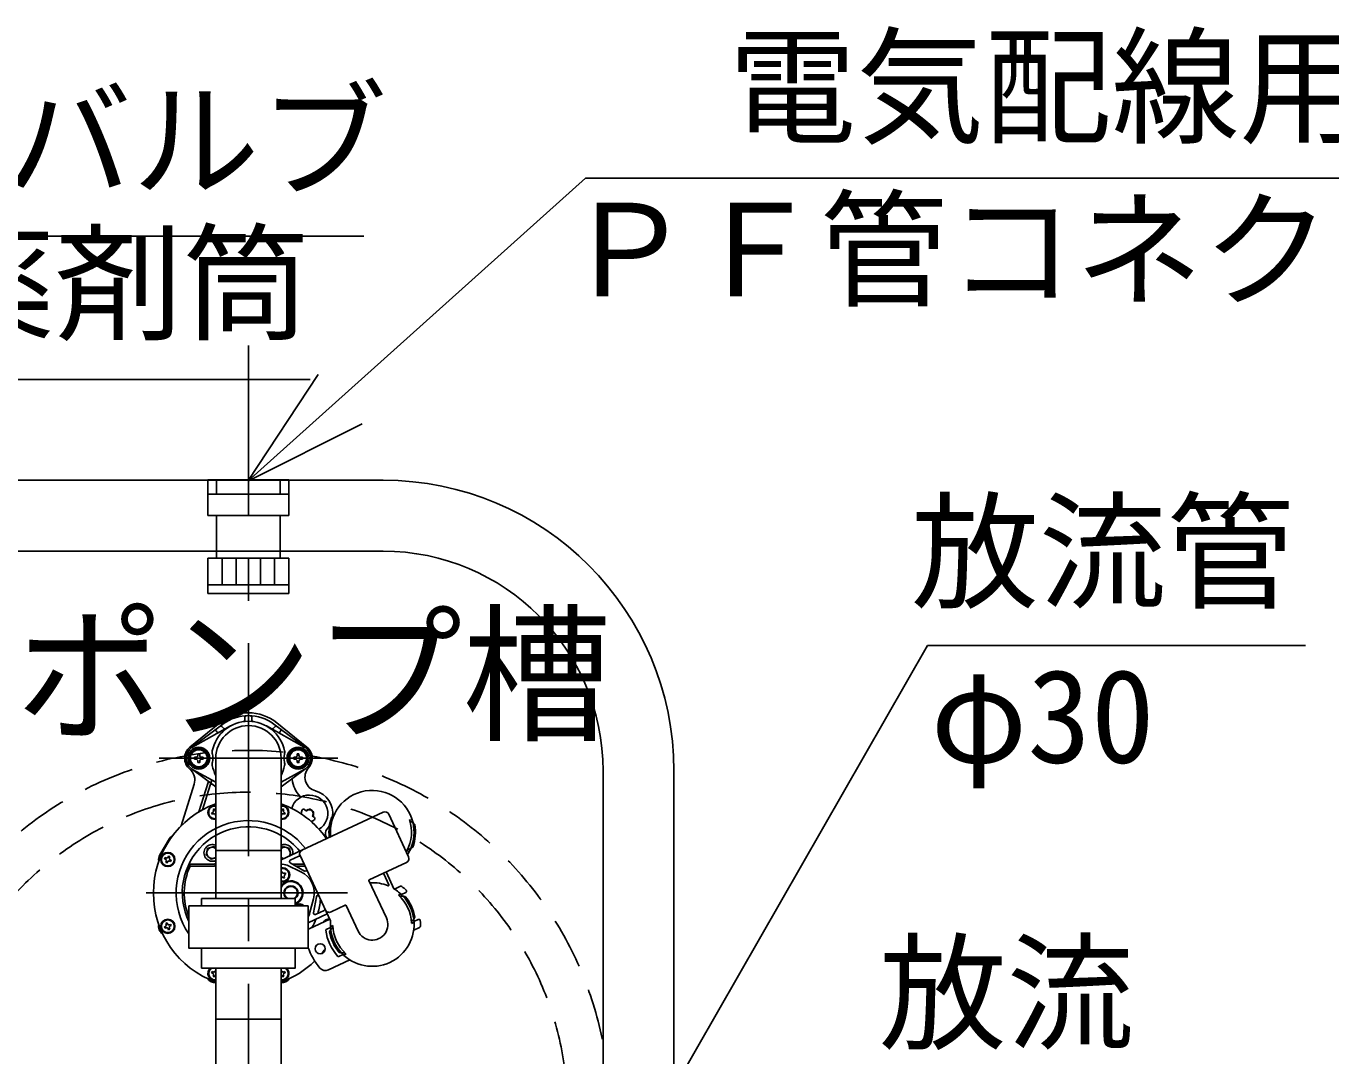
# Model space of a CAD drawing. Units: millimetres, scale not verified. Extents: x -8910 to 8910, y -6308 to 6308.
# Drawn here: x -3201 to -2281, y 838 to 1564 of the extents above; entities that cross this region are included whole.
import ezdxf
from ezdxf.enums import TextEntityAlignment as Align

# ---------------------------------------------------------------- set-up
doc = ezdxf.new("R2010")
doc.units = ezdxf.units.MM
doc.header["$LTSCALE"] = 30
doc.linetypes.add('CHAIN1', pattern=[8, 5, -1, 1, -1])
doc.linetypes.add('DASHED1', pattern=[1.8, 1.2, -0.6])
for name, color, linetype, lineweight in [('0-1_空気管', 3, 'Continuous', 25), ('0-3_1-1ﾚｲﾔ', 3, 'Continuous', 25), ('0-5_躯体', 3, 'Continuous', 25), ('0-7_文字', 4, 'Continuous', 25)]:
    doc.layers.add(name, color=color, linetype=linetype, lineweight=lineweight)
doc.styles.add('ＭＳ ゴシック', font='')
doc.styles.get('ＭＳ ゴシック').set_extended_font_data('MS Gothic')

msp = doc.modelspace()

# ---------------------------------------------------------------- linework, layer by layer
at = {"layer": '0-1_空気管'}
for p, q in [((-2962.89, 1415.47), (-3498.02, 1415.47)), ((-3000.64, 1314.47), (-3261.76, 1314.47)), ((-2949.21, 1243.44), (-3423.21, 1243.44)), ((-3072.8, 1218.62), (-3072.8, 1243.62)), ((-3015.8, 1243.62), (-3072.8, 1243.62)), ((-3066.8, 1243.62), (-3066.8, 1233.62)), ((-3021.8, 1233.62), (-3021.8, 1243.62)), ((-3015.8, 1218.62), (-3015.8, 1243.62)), ((-3015.8, 1233.62), (-3072.8, 1233.62)), ((-3072.8, 1218.62), (-3015.8, 1218.62)), ((-3066.8, 1218.62), (-3066.8, 1188.44)), ((-3021.8, 1188.44), (-3021.8, 1218.62)), ((-3423.21, 1193.44), (-2949.21, 1193.44)), ((-3072.8, 1188.44), (-3072.8, 1163.62)), ((-3015.8, 1188.44), (-3072.8, 1188.44)), ((-3062.8, 1188.44), (-3062.8, 1170.26)), ((-3052.8, 1188.44), (-3052.8, 1169.62)), ((-3035.8, 1188.44), (-3035.8, 1170.26)), ((-3025.8, 1188.44), (-3025.8, 1170.26)), ((-3015.8, 1188.44), (-3015.8, 1163.62)), ((-3015.8, 1169.62), (-3072.8, 1169.62)), ((-3072.8, 1163.62), (-3015.8, 1163.62)), ((-2753.64, 798.44), (-2565.36, 1126.79)), ((-2565.36, 1126.79), (-2298.85, 1126.79)), ((-2794.21, 1038.44), (-2794.21, 558.44)), ((-2744.21, 558.44), (-2744.21, 1038.44)), ((-3067.21, 697.44), (-3067.21, 899.44)), ((-3021.21, 821.44), (-3021.21, 899.44)), ((-3067.21, 863.44), (-3021.21, 863.44))]:
    msp.add_line(p, q, dxfattribs=at)
at = {"layer": '0-1_空気管', "linetype": 'CHAIN1'}
msp.add_line((-3044.21, 258.44), (-3044.21, 1338.44), dxfattribs=at)
at = {"layer": '0-1_空気管', "linetype": 'DASHED1'}
for radius in [254.5, 225]:
    msp.add_circle((-3044.21, 798.44), radius, dxfattribs=at)
at = {"layer": '0-1_空気管'}
for radius, end in [(205, 89.99998), (155, 90)]:
    msp.add_arc((-2949.21, 1038.44), radius, 0, end, dxfattribs=at)
at = {"layer": '0-3_1-1ﾚｲﾔ'}
for p, q in [((-3046.71, 1074.21), (-3046.71, 1076.4)), ((-3041.71, 1074.21), (-3041.71, 1076.4)), ((-3085.5, 1055.22), (-3064.32, 1072.33)), ((-3062.21, 1071.44), (-3084.61, 1054.64)), ((-3056.84, 1070.17), (-3083.58, 1055.31)), ((-3061.59, 1068.36), (-3063, 1069.77)), ((-3031.58, 1070.17), (-3004.84, 1055.31)), ((-3026.83, 1068.36), (-3025.41, 1069.77)), ((-3026.21, 1071.44), (-3003.81, 1054.64)), ((-3002.92, 1055.22), (-3024.1, 1072.33)), ((-3066.54, 1066.23), (-3066.84, 1066.54)), ((-3021.88, 1066.24), (-3021.58, 1066.54)), ((-3079.83, 1050.54), (-3079.83, 1049.56)), ((-3078.59, 1050.54), (-3079.83, 1050.54)), ((-3078.59, 1050.54), (-3078.59, 1049.56)), ((-3009.83, 1050.54), (-3009.83, 1049.56)), ((-3008.59, 1050.54), (-3009.83, 1050.54)), ((-3008.59, 1050.54), (-3008.59, 1049.56)), ((-3067.21, 1027.19), (-3084.61, 1040.24)), ((-3067.21, 1030.48), (-3083.58, 1039.57)), ((-3082.31, 1048.06), (-3081.33, 1048.06)), ((-3082.31, 1046.82), (-3082.31, 1048.06)), ((-3082.31, 1046.82), (-3081.33, 1046.82)), ((-3079.83, 1044.34), (-3079.83, 1045.32)), ((-3076.11, 1048.06), (-3077.09, 1048.06)), ((-3076.11, 1046.82), (-3077.09, 1046.82)), ((-3076.11, 1046.82), (-3076.11, 1048.06)), ((-3067.21, 948.44), (-3067.21, 1047.44)), ((-3021.21, 948.44), (-3021.21, 1047.44)), ((-3021.21, 1027.19), (-3003.81, 1040.24)), ((-3021.21, 1030.48), (-3004.84, 1039.57)), ((-3012.31, 1048.06), (-3011.33, 1048.06)), ((-3012.31, 1046.82), (-3012.31, 1048.06)), ((-3012.31, 1046.82), (-3011.33, 1046.82)), ((-3009.83, 1044.34), (-3009.83, 1045.32)), ((-3006.11, 1048.06), (-3007.09, 1048.06)), ((-3006.11, 1046.82), (-3007.09, 1046.82)), ((-3006.11, 1046.82), (-3006.11, 1048.06)), ((-3079.14, 1009.61), (-3072.61, 1030.41)), ((-3071.13, 1028.46), (-3070.07, 1031.84)), ((-3091.68, 999.73), (-3082.46, 1029.08)), ((-3076.58, 1011.1), (-3071.13, 1028.46)), ((-3070.15, 1008.78), (-3069.48, 1009.06)), ((-3070.15, 1008.78), (-3069.78, 1007.9)), ((-3069.78, 1007.9), (-3069.11, 1008.17)), ((-3069.11, 1011.29), (-3068.22, 1011.66)), ((-3069.11, 1011.29), (-3068.83, 1010.63)), ((-3068.22, 1011.66), (-3067.94, 1011)), ((-3067.27, 1006.86), (-3067.54, 1007.52)), ((-3067.21, 1006.88), (-3067.27, 1006.86)), ((-2949.26, 1009.32), (-3021.21, 975.77)), ((-3021.15, 1006.86), (-3021.21, 1006.88)), ((-3021.15, 1006.86), (-3020.87, 1007.52)), ((-3020.2, 1011.66), (-3020.47, 1011)), ((-3020.2, 1011.66), (-3019.31, 1011.29)), ((-3019.31, 1011.29), (-3019.59, 1010.63)), ((-3018.64, 1007.9), (-3019.31, 1008.17)), ((-3018.27, 1008.78), (-3018.94, 1009.06)), ((-3018.64, 1007.9), (-3018.27, 1008.78)), ((-3004.69, 1011.36), (-3003.24, 1010.14)), ((-2999.18, 1006.74), (-2997.73, 1005.52)), ((-2945.27, 1007.87), (-2931.33, 977.96)), ((-2930.6, 1003.99), (-2928.71, 1003.83)), ((-3106.61, 979.31), (-3099.76, 990.77)), ((-3021.21, 983.88), (-3019.74, 985.2)), ((-3019.74, 985.2), (-3015.35, 983.77)), ((-2988.75, 990.91), (-2989.27, 991.78)), ((-3103.43, 976.45), (-3103.06, 977.34)), ((-3103.43, 976.45), (-3102.76, 976.18)), ((-3103.06, 977.34), (-3102.4, 977.06)), ((-3100.55, 978.38), (-3100.83, 977.71)), ((-3099.67, 978.01), (-3100.55, 978.38)), ((-3099.67, 978.01), (-3099.94, 977.34)), ((-3098.63, 975.5), (-3099.29, 975.78)), ((-3098.63, 975.5), (-3098.99, 974.61)), ((-3021.21, 982.44), (-3067.21, 982.44)), ((-3019.32, 976.65), (-3021.21, 977.26)), ((-3015.35, 983.77), (-3014.39, 979.25)), ((-3014.39, 979.25), (-3015.09, 978.62)), ((-3014.72, 975.48), (-3008.72, 978.28)), ((-3007.81, 978.71), (-2986.38, 932.75)), ((-2932.52, 982.08), (-2930.63, 981.91)), ((-3102.39, 973.94), (-3102.11, 974.61)), ((-3102.39, 973.94), (-3101.5, 973.57)), ((-3101.5, 973.57), (-3101.23, 974.24)), ((-3098.99, 974.61), (-3099.66, 974.89)), ((-3069.64, 972.68), (-3086.22, 972.68)), ((-3085.35, 971.31), (-3086.22, 972.68)), ((-3069.64, 971.31), (-3085.35, 971.31)), ((-3021.21, 967.27), (-3020.84, 967.45)), ((-3017.81, 965.84), (-3018.09, 966.45)), ((-3007.24, 967.4), (-3016.96, 971.93)), ((-3004.78, 967.89), (-3014.8, 973.71)), ((-3013.02, 972.68), (-3005, 972.68)), ((-3010.65, 971.31), (-3004.36, 971.31)), ((-2932.78, 973.97), (-2958.97, 961.76)), ((-2945.15, 958.16), (-2948.79, 965.95)), ((-2941.67, 955.41), (-2946.98, 966.8)), ((-3018.81, 963.1), (-3019.42, 962.81)), ((-2946.96, 934.81), (-2959.21, 961.09)), ((-2937.05, 957.09), (-2941.23, 955.14)), ((-3077.21, 943.44), (-3077.21, 948.44)), ((-2998.27, 948.17), (-3001.05, 937.81)), ((-2996.31, 949.73), (-2998.29, 938.32)), ((-2936.66, 951.75), (-2938.49, 950.9)), ((-2936.38, 951.33), (-2933.33, 952.75)), ((-3002.21, 943.44), (-3086.21, 943.44)), ((-2996.88, 937.24), (-2990.88, 940.04)), ((-2985.99, 939.01), (-2975.93, 943.7)), ((-2966.9, 925.51), (-2975.26, 943.46)), ((-3101.5, 931.31), (-3102.39, 930.94)), ((-3102.39, 930.94), (-3102.11, 930.27)), ((-3101.5, 931.31), (-3101.23, 930.64)), ((-3098.99, 930.27), (-3099.66, 929.99)), ((-3098.63, 929.38), (-3099.29, 929.11)), ((-3098.99, 930.27), (-3098.63, 929.38)), ((-3002.21, 931.44), (-2988.71, 937.74)), ((-2986.89, 933.84), (-3001.36, 927.09)), ((-2986.38, 928.56), (-2984.67, 929.36)), ((-2927.47, 931.76), (-2929.19, 930.96)), ((-2927.5, 932.3), (-2924.46, 933.72)), ((-3103.43, 928.43), (-3102.76, 928.71)), ((-3103.06, 927.54), (-3103.43, 928.43)), ((-3103.06, 927.54), (-3102.4, 927.82)), ((-3100.55, 926.5), (-3100.83, 927.17)), ((-3100.55, 926.5), (-3099.67, 926.87)), ((-3099.67, 926.87), (-3099.94, 927.54)), ((-2989.39, 926.61), (-2986.35, 928.03)), ((-2923.53, 928.08), (-2927.7, 926.14)), ((-2972.63, 905.19), (-2987.84, 898.09)), ((-2980.52, 907.58), (-2977.47, 908.99)), ((-2977.09, 908.62), (-2975.37, 909.43)), ((-3069.78, 896.98), (-3070.15, 896.1)), ((-3070.15, 896.1), (-3069.48, 895.82)), ((-3069.78, 896.98), (-3069.11, 896.71)), ((-3069.11, 893.59), (-3068.83, 894.25)), ((-3068.22, 893.22), (-3069.11, 893.59)), ((-3068.22, 893.22), (-3067.94, 893.89)), ((-3067.27, 898.02), (-3067.54, 897.36)), ((-3067.27, 898.02), (-3067.21, 898)), ((-3021.21, 898), (-3021.15, 898.02)), ((-3021.15, 898.02), (-3020.87, 897.36)), ((-3020.2, 893.22), (-3020.47, 893.89)), ((-3019.31, 893.59), (-3020.2, 893.22)), ((-3019.31, 893.59), (-3019.59, 894.25)), ((-3018.64, 896.98), (-3019.31, 896.71)), ((-3018.27, 896.1), (-3018.94, 895.82)), ((-3018.27, 896.1), (-3018.64, 896.98))]:
    msp.add_line(p, q, dxfattribs=at)
at = {"layer": '0-3_1-1ﾚｲﾔ', "linetype": 'CHAIN1'}
for p, q in [((-2981.21, 1047.44), (-3107.21, 1047.44)), ((-3116.21, 952.44), (-2974.28, 952.44))]:
    msp.add_line(p, q, dxfattribs=at)
at = {"layer": '0-3_1-1ﾚｲﾔ'}
for points in [[(-3079.21, 1039.94), (-3085.71, 1043.69), (-3085.71, 1051.19), (-3079.21, 1054.95), (-3072.71, 1051.19), (-3072.71, 1043.69)], [(-3009.21, 1039.94), (-3015.71, 1043.69), (-3015.71, 1051.19), (-3009.21, 1054.95), (-3002.71, 1051.19), (-3002.71, 1043.69)]]:
    msp.add_lwpolyline(points, close=True, dxfattribs=at)
for points in [[(-3079.83, 1044.34), (-3078.59, 1044.34), (-3078.59, 1045.32)], [(-3009.83, 1044.34), (-3008.59, 1044.34), (-3008.59, 1045.32)], [(-3067.21, 983.88), (-3068.68, 985.2), (-3073.07, 983.77), (-3074.03, 979.25), (-3070.6, 976.16), (-3067.21, 977.26)], [(-3077.21, 948.44), (-3011.21, 948.44), (-3011.21, 943.44)], [(-3002.21, 943.44), (-3002.21, 913.44), (-3086.21, 913.44), (-3086.21, 943.44)], [(-3011.21, 913.44), (-3011.21, 899.44), (-3077.21, 899.44), (-3077.21, 913.44)]]:
    msp.add_lwpolyline(points, dxfattribs=at)
for centre, radius in [((-3079.21, 1047.44), 7.75), ((-3079.21, 1047.44), 6.5), ((-3079.21, 1047.44), 6), ((-3009.21, 1047.44), 7.75), ((-3009.21, 1047.44), 6.5), ((-3009.21, 1047.44), 6), ((-3101.03, 975.98), 5), ((-3101.03, 975.98), 4.5), ((-3101.03, 928.91), 5), ((-3101.03, 928.91), 4.5), ((-2993.63, 913.05), 3.5)]:
    msp.add_circle(centre, radius, dxfattribs=at)
for centre, radius, start, end in [((-3044.21, 1047.44), 32, 51.05499, 128.94499), ((-3044.21, 1047.44), 30, 53.12999, 126.87), ((-3045.71, 1076.4), 1, 92.965, 180), ((-3042.71, 1076.4), 1, 0, 87.03499), ((-3044.21, 1047.44), 26, 11.39999, 168.59999), ((-3044.21, 1047.44), 23, 0, 180), ((-3066.14, 1067.25), 1, 126.87, 225), ((-3063.71, 1069.06), 1, 45, 126.86998), ((-3060.88, 1069.06), 1, 225, 299.05899), ((-3047.71, 1074.21), 1, 277.448, 0), ((-3040.71, 1074.21), 1, 180, 262.55199), ((-3027.54, 1069.06), 1, 240.94099, 315), ((-3024.71, 1069.06), 1, 53.12999, 135), ((-3022.28, 1067.25), 1, 315, 53.12999), ((-3067.25, 1065.53), 1, 299.05899, 45), ((-3021.17, 1065.53), 1, 135, 240.94099), ((-3079.21, 1047.44), 10, 128.94499, 231.05499), ((-3079.21, 1047.44), 9, 119.05898, 240.94099), ((-3081.33, 1049.56), 1.5, 270, 0), ((-3077.09, 1049.56), 1.5, 180, 270), ((-3064.8, 1051.59), 5, 168.59998, 196.06398), ((-3079.21, 1047.44), 10, 343.93599, 16.064), ((-3009.21, 1047.44), 10, 163.93599, 196.064), ((-3023.62, 1051.59), 5, 343.93599, 11.39999), ((-3011.33, 1049.56), 1.5, 270, 0), ((-3007.09, 1049.56), 1.5, 180, 270), ((-3009.21, 1047.44), 9, 299.05899, 60.94099), ((-3009.21, 1047.44), 10, 317.933, 51.05499), ((-3092.01, 1032.07), 10, 342.575, 50.22099), ((-3081.33, 1045.32), 1.5, 0, 90), ((-3077.09, 1045.32), 1.5, 90, 180), ((-3064.8, 1043.29), 5, 163.93599, 191.39999), ((-3044.21, 1047.44), 26, 191.39999, 207.79599), ((-3044.21, 1047.44), 26, 332.20399, 348.59999), ((-3023.62, 1043.29), 5, 348.59999, 16.064), ((-3011.33, 1045.32), 1.5, 0, 90), ((-3007.09, 1045.32), 1.5, 90, 180), ((-2994.36, 1034.04), 10, 137.933, 255.02599), ((-3073.57, 1030.71), 1, 342.575, 53.12999), ((-3012.31, 1032.62), 1, 126.87, 184.532), ((-2994.36, 1034.04), 19, 184.53198, 225.51698), ((-3070.17, 1028.16), 1, 53.12999, 162.575), ((-3068.21, 1026.69), 1, 0, 53.12999), ((-3001.21, 1008.44), 13, 301.24199, 163.71999), ((-3001.21, 1008.44), 16.5, 352.564, 75.02599), ((-2956.94, 995.26), 29.5, 12.83099, 186.21399), ((-3044.21, 952.44), 67, 110.077, 249.92299), ((-3067.74, 1009.26), 5, 83.85699, 276.14299), ((-3067.74, 1009.26), 4.5, 83.172, 276.82799), ((-3068.21, 1015.74), 1, 336.12399, 0), ((-3044.21, 952.44), 67, 34.728, 69.92299), ((-3020.67, 1009.26), 5, 263.85699, 96.14299), ((-3020.67, 1009.26), 4.5, 263.172, 96.82799), ((-3006.97, 1021.2), 1, 225.517, 294.31799), ((-3044.21, 952.44), 51, 63.19299, 214.56), ((-3069.94, 1010.17), 1.2, 292.5, 22.5), ((-3068.65, 1007.06), 1.2, 22.5, 112.5), ((-3066.84, 1011.45), 1.2, 202.5, 251.83199), ((-3021.58, 1011.45), 1.2, 288.17, 337.5), ((-3019.77, 1007.06), 1.2, 67.5, 157.5), ((-3018.48, 1010.17), 1.2, 157.5, 247.5), ((-3001.21, 1008.44), 5.65, 152.41899, 183.90999), ((-3005.33, 1010.59), 1, 50, 152.41899), ((-3001.21, 1008.44), 3, 106.23399, 140), ((-3001.21, 1008.44), 2.65, 320, 140), ((-3001.21, 1008.44), 3, 320, 98.89999), ((-3001.21, 1008.44), 5.65, 281.05099, 307.58099), ((-2998.37, 1004.76), 1, 307.58099, 50), ((-2956.94, 995.26), 30.5, 159.79399, 186.85199), ((-2981.12, 1000.38), 7, 115.47198, 129.41499), ((-2947.99, 1006.6), 3, 25, 115), ((-2956.94, 995.26), 27.75, 331.64699, 18.353), ((-2932.24, 996.11), 7, 40.58499, 73.403), ((-3044.21, 952.44), 46.63, 60.448, 205.758), ((-3044.21, 952.44), 51, 37.94099, 63.19299), ((-2984.98, 994.34), 5, 139.02699, 210.88399), ((-3001.21, 1008.44), 16.5, 319.02699, 328.91199), ((-2956.94, 995.26), 29.5, 337.16899, 12.83099), ((-2956.94, 995.26), 30.5, 339.79399, 10.20599), ((-3094.18, 987.43), 6.5, 121.23399, 149.116), ((-3069.64, 980.68), 5.95, 65.92699, 294.073), ((-3069.64, 980.68), 4, 52.646, 307.35399), ((-3044.21, 952.44), 46.63, 39.17699, 60.448), ((-3018.78, 980.68), 5.95, 349.84099, 114.07199), ((-3018.78, 980.68), 4, 326.06499, 127.35399), ((-2932.76, 990.13), 7, 276.59698, 309.41499), ((-3101.03, 975.98), 6.5, 149.116, 191.284), ((-3103.22, 975.07), 1.2, 337.5, 67.5), ((-3101.94, 978.17), 1.2, 247.5, 337.5), ((-3098.83, 976.88), 1.2, 157.5, 247.5), ((-3018.78, 980.68), 4, 232.646, 263.935), ((-3014.29, 974.58), 1, 115, 239.84999), ((-3008.29, 977.38), 1, 25, 115), ((-3005.09, 979.97), 3, 115, 205), ((-2934.05, 976.69), 3, 295, 25), ((-2956.94, 995.26), 29.5, 327.614, 337.16899), ((-3100.12, 973.78), 1.2, 67.5, 157.5), ((-3044.21, 952.44), 45.26, 155.366, 201.875), ((-3069.64, 980.68), 8, 270, 287.65999), ((-3069.64, 980.68), 9.37, 270, 285.004), ((-3020.13, 965.13), 7.5, 65.00499, 98.30499), ((-3020.13, 965.13), 5, 257.487, 102.51299), ((-3020.13, 965.13), 4.5, 256.06999, 103.92999), ((-3018.97, 968.32), 2.06, 205, 295), ((-3014.21, 952.44), 16.5, 344.995, 65.00499), ((-3004.27, 968.76), 1, 239.84999, 25), ((-2949.24, 965.74), 0.5, 25, 115), ((-2946.53, 967.01), 0.5, 115, 205), ((-3021.29, 961.94), 2.06, 25, 87.84799), ((-3014.21, 952.44), 8.5, 290.66699, 145.43999), ((-3014.21, 952.44), 8, 292.02399, 151.045), ((-3014.21, 952.44), 5, 306.862, 233.13799), ((-3016.94, 963.97), 2.06, 115, 205), ((-3014.21, 952.44), 4.6, 299.58099, 240.41899), ((-2958.76, 961.3), 0.5, 115, 205), ((-2958.21, 960.13), 0.5, 205, 272.45999), ((-2956.93, 930.16), 29.5, 67.83299, 92.45999), ((-2945.61, 957.94), 0.5, 247.83299, 25), ((-2936.63, 956.18), 1, 52.03598, 115), ((-2956.93, 930.16), 34, 45.39499, 52.036), ((-2995.32, 949.56), 1, 25, 170.14999), ((-3044.21, 952.44), 51, 343.52299, 354.825), ((-2956.93, 930.16), 29.5, 42.83099, 58.849), ((-2956.93, 930.16), 27.75, 1.894, 48.353), ((-2935.96, 943.25), 7, 70.58499, 103.403), ((-2956.93, 930.16), 29.5, 7.16899, 42.83099), ((-2956.93, 930.16), 30.5, 9.79399, 40.20599), ((-2933.75, 953.66), 1, 295, 45.39499), ((-3008.29, 939.75), 5, 47.52499, 125.685), ((-3008.29, 939.75), 4.5, 55.03799, 124.96199), ((-2991.3, 940.95), 1, 295, 25), ((-2987.26, 941.73), 3, 205, 295), ((-2975.72, 943.25), 0.5, 25, 115), ((-3101.03, 928.91), 6.5, 168.71599, 236.284), ((-3103.22, 929.82), 1.2, 292.5, 22.5), ((-3100.12, 931.1), 1.2, 202.5, 292.5), ((-3008.29, 939.75), 7.5, 324.20499, 344.995), ((-3044.21, 952.44), 51, 331.34499, 338.851), ((-2997.31, 938.15), 1, 170.14999, 295), ((-2987.39, 928.91), 5, 84.463, 146.48199), ((-2987.39, 928.91), 4.5, 96.362, 133.63799), ((-2956.93, 930.16), 29.5, 175.459, 187.16899), ((-2986.83, 932.54), 0.5, 355.459, 25), ((-2956.93, 930.16), 27.75, 181.64699, 228.10599), ((-2956.93, 930.16), 29.5, 222.83098, 7.16899), ((-2956.93, 930.16), 11, 205, 25), ((-2933.42, 937.81), 7, 306.59698, 339.41499), ((-2924.03, 932.81), 1, 4.605, 115), ((-2956.93, 930.16), 34, 357.96399, 4.605), ((-3101.94, 926.71), 1.2, 22.5, 112.5), ((-3098.83, 928), 1.2, 112.5, 202.5), ((-2999.25, 922.56), 5, 115, 126.28499), ((-2989.18, 926.16), 0.5, 115, 187.07999), ((-2956.93, 930.16), 33, 187.07999, 222.92), ((-2956.93, 930.16), 30.5, 189.79398, 220.20598), ((-2980.43, 922.51), 7, 126.59698, 159.41499), ((-2956.93, 930.16), 29.5, 187.16899, 222.83099), ((-2923.95, 928.99), 1, 295, 357.96399), ((-2956.93, 930.16), 48, 199.37299, 219.82199), ((-3044.21, 952.44), 67, 320.35999, 323.80899), ((-3044.21, 952.44), 67, 290.077, 314.24899), ((-2980.73, 908.03), 0.5, 222.92, 295), ((-2977.89, 917.07), 7, 250.58499, 283.403), ((-3067.74, 895.62), 5, 130.215, 276.14299), ((-3067.74, 895.62), 4.5, 121.95299, 276.82799), ((-3069.94, 894.71), 1.2, 337.5, 67.5), ((-3068.65, 897.82), 1.2, 247.5, 337.5), ((-3066.84, 893.43), 1.2, 108.16899, 157.5), ((-3020.67, 895.62), 4.5, 263.172, 58.047), ((-3021.58, 893.43), 1.2, 22.5, 71.82999), ((-3020.67, 895.62), 5, 263.85799, 49.78499), ((-3019.77, 897.82), 1.2, 202.5, 292.5), ((-3018.48, 894.71), 1.2, 112.5, 202.5), ((-2989.95, 902.62), 5, 219.82199, 295), ((-3067.74, 895.62), 6.5, 213.71599, 274.72099), ((-3020.67, 895.62), 6.5, 265.27899, 326.284)]:
    msp.add_arc(centre, radius, start, end, dxfattribs=at)
at = {"layer": '0-5_躯体'}
for p, q in [((-3044.57, 1242.89), (-2806.63, 1456.38)), ((-2806.63, 1456.38), (-1417.85, 1456.38)), ((-2994.99, 1318), (-3044.57, 1242.89)), ((-3044.57, 1242.89), (-2964.08, 1283.15))]:
    msp.add_line(p, q, dxfattribs=at)

# ---------------------------------------------------------------- texts
at = {"layer": '0-1_空気管', "color": 4, "style": 'ＭＳ ゴシック'}
for s, p in [('放流用バルブ', (-3486.32, 1430.47)), ('薬剤筒', (-3270.64, 1329.48)), ('放流管', (-2576.96, 1140.28)), ('φ30', (-2563.28, 1024.41)), ('放流', (-2599.62, 829.15))]:
    msp.add_text(s, height=65.98, dxfattribs=at).set_placement(p, align=Align.BOTTOM_LEFT)
at = {"layer": '0-5_躯体', "color": 4, "style": 'ＭＳ ゴシック'}
for s, p in [('電気配線用ソケット\u3000\u3000\u3000\u3000', (-2705.57, 1468.12)), ('ＰＦ管コネクター（ＦＰＫ－３６）', (-2821.41, 1353.28))]:
    msp.add_text(s, height=65.98, dxfattribs=at).set_placement(p, align=Align.BOTTOM_LEFT)
at = {"layer": '0-7_文字', "style": 'ＭＳ ゴシック'}
msp.add_text('放流ポンプ槽', height=76.98, dxfattribs=at).set_placement((-3418.46, 1044.85), align=Align.BOTTOM_LEFT)

doc.saveas('drawing.dxf')
